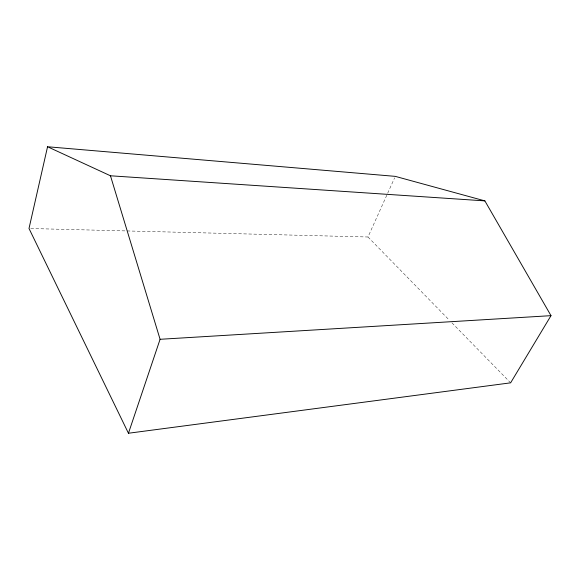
<?xml version="1.0" encoding="UTF-8"?>
<svg xmlns="http://www.w3.org/2000/svg" width="580" height="580" viewBox="0 0 580 580"><rect width="100%" height="100%" fill="white"/><g stroke="black" fill="none" stroke-linecap="round" stroke-linejoin="round"><path stroke-width="0.43" stroke-dasharray="2.9 2.17" d="M30.805 228.527L367.974 236.995L387.31 194.061M387.679 193.234L394.588 177.9M367.974 236.995L449.427 320.269M451.95 322.85L510.617 382.836"/><path stroke-width="0.87" d="M47.553 146.754L29 228.484L128.448 433.245L510.617 382.836L551 315.658L484.873 200.883L395.277 176.363L47.553 146.754L110.468 175.784L484.873 200.883M128.448 433.245L160.08 339.293L110.468 175.784M160.08 339.293L551 315.658"/></g></svg>
